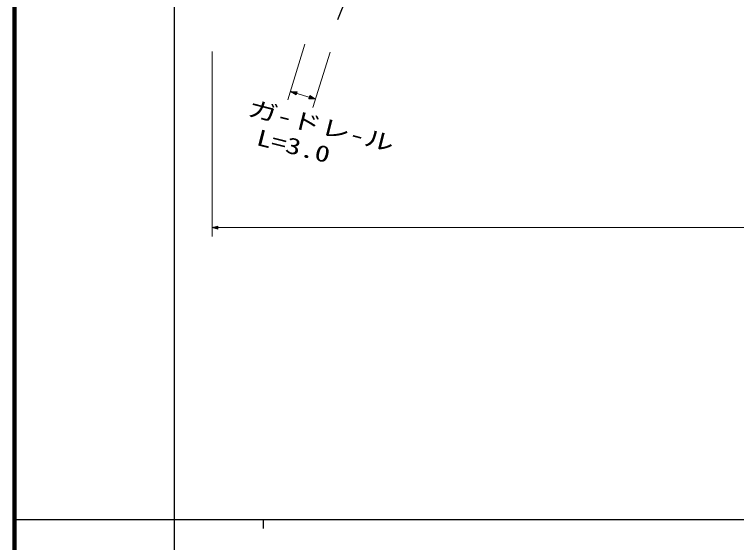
# Model space of a CAD drawing. Units: millimetres, scale not verified. Extents: x 40000 to 680000, y 20000 to 380000.
# Drawn here: x 40000 to 121335, y 202409 to 261876 of the extents above; entities that cross this region are included whole.
import ezdxf
from ezdxf.enums import TextEntityAlignment as Align

# ---------------------------------------------------------------- set-up
doc = ezdxf.new("R2010")
doc.units = ezdxf.units.MM
doc.header["$LTSCALE"] = 1000
for name, color, linetype, lineweight in [('M-BGD', 7, 'Continuous', 25), ('M-BGD-HTXT', 7, 'Continuous', 13), ('M-TTL', 2, 'Continuous', 140), ('M-TTL-BAND', 7, 'Continuous', 25)]:
    doc.layers.add(name, color=color, linetype=linetype, lineweight=lineweight)
doc.styles.add('ＭＳ ゴシック', font='')
doc.styles.get('ＭＳ ゴシック').set_extended_font_data('MS Gothic')

# ---------------------------------------------------------------- blocks, each defined once
blk = doc.blocks.new('BUHIN767')
at = {"color": 7, "linetype": 'Continuous', "lineweight": 13}
for points in [[(0, 0), (400, -537), (606, -286)], [(103, -84), (544, -298), (399, -474)], [(153, -126), (509, -301), (396, -440)], [(205, -168), (475, -305), (393, -405)], [(255, -209), (441, -308), (389, -371)]]:
    blk.add_lwpolyline(points, close=True, dxfattribs=at)
for points in [[(52, -42), (578, -295), (403, -508), (53, -43)], [(396, -324), (307, -251), (406, -312), (386, -337), (307, -251)]]:
    blk.add_lwpolyline(points, dxfattribs=at)

msp = doc.modelspace()

# ---------------------------------------------------------------- linework, layer by layer
at = {"layer": 'M-BGD'}
msp.add_line((77930, 265197), (76386, 261265), dxfattribs=at)
at = {"layer": 'M-BGD-HTXT'}
for p, q in [((72725, 258513), (70788, 252257)), ((62277, 257700), (62277, 236875)), ((73619, 251380), (75557, 257636)), ((71084, 253212), (73915, 252335)), ((62277, 237875), (257184, 237875))]:
    msp.add_line(p, q, dxfattribs=at)
for points in [[(71084, 253212), (71744, 252811), (71855, 253169)], [(71230, 253167), (71794, 253130), (71716, 252879)], [(71302, 253145), (71759, 253111), (71698, 252914)], [(71375, 253122), (71724, 253093), (71679, 252949)], [(71447, 253100), (71688, 253074), (71661, 252984)], [(73915, 252335), (73254, 252736), (73143, 252378)], [(73768, 252381), (73204, 252418), (73282, 252669)], [(73696, 252403), (73239, 252437), (73300, 252634)], [(73623, 252426), (73275, 252455), (73319, 252598)], [(73551, 252448), (73310, 252474), (73338, 252563)]]:
    msp.add_lwpolyline(points, close=True, dxfattribs=at)
for points in [[(71157, 253190), (71829, 253148), (71735, 252844), (71159, 253189)], [(71648, 253038), (71521, 253077), (71653, 253055), (71642, 253020), (71521, 253077)], [(73841, 252358), (73169, 252399), (73263, 252704), (73840, 252359)], [(73351, 252510), (73478, 252471), (73345, 252492), (73356, 252528), (73478, 252471)]]:
    msp.add_lwpolyline(points, dxfattribs=at)
at = {"layer": 'M-TTL'}
msp.add_line((40000, 380000), (40000, 20000), dxfattribs=at)
at = {"layer": 'M-TTL-BAND'}
for p, q in [((58000, 370000), (58000, 20000)), ((40000, 205000), (579000, 205000)), ((68000, 205000), (68000, 204000))]:
    msp.add_line(p, q, dxfattribs=at)

# ---------------------------------------------------------------- block references
at = {"layer": 'M-BGD-HTXT', "rotation": 39.30197}
msp.add_blockref('BUHIN767', (62277, 237875), dxfattribs=at)

# ---------------------------------------------------------------- texts
at = {"layer": 'M-BGD-HTXT', "style": 'ＭＳ ゴシック', "width": 1.35}
for s, p in [('ガ-ドレ-ル', (66019, 249999)), ('L=3.0', (66997, 246667))]:
    msp.add_text(s, height=1833, rotation=345.7, dxfattribs=at).set_placement(p, align=Align.BOTTOM_LEFT)

doc.saveas('drawing.dxf')
